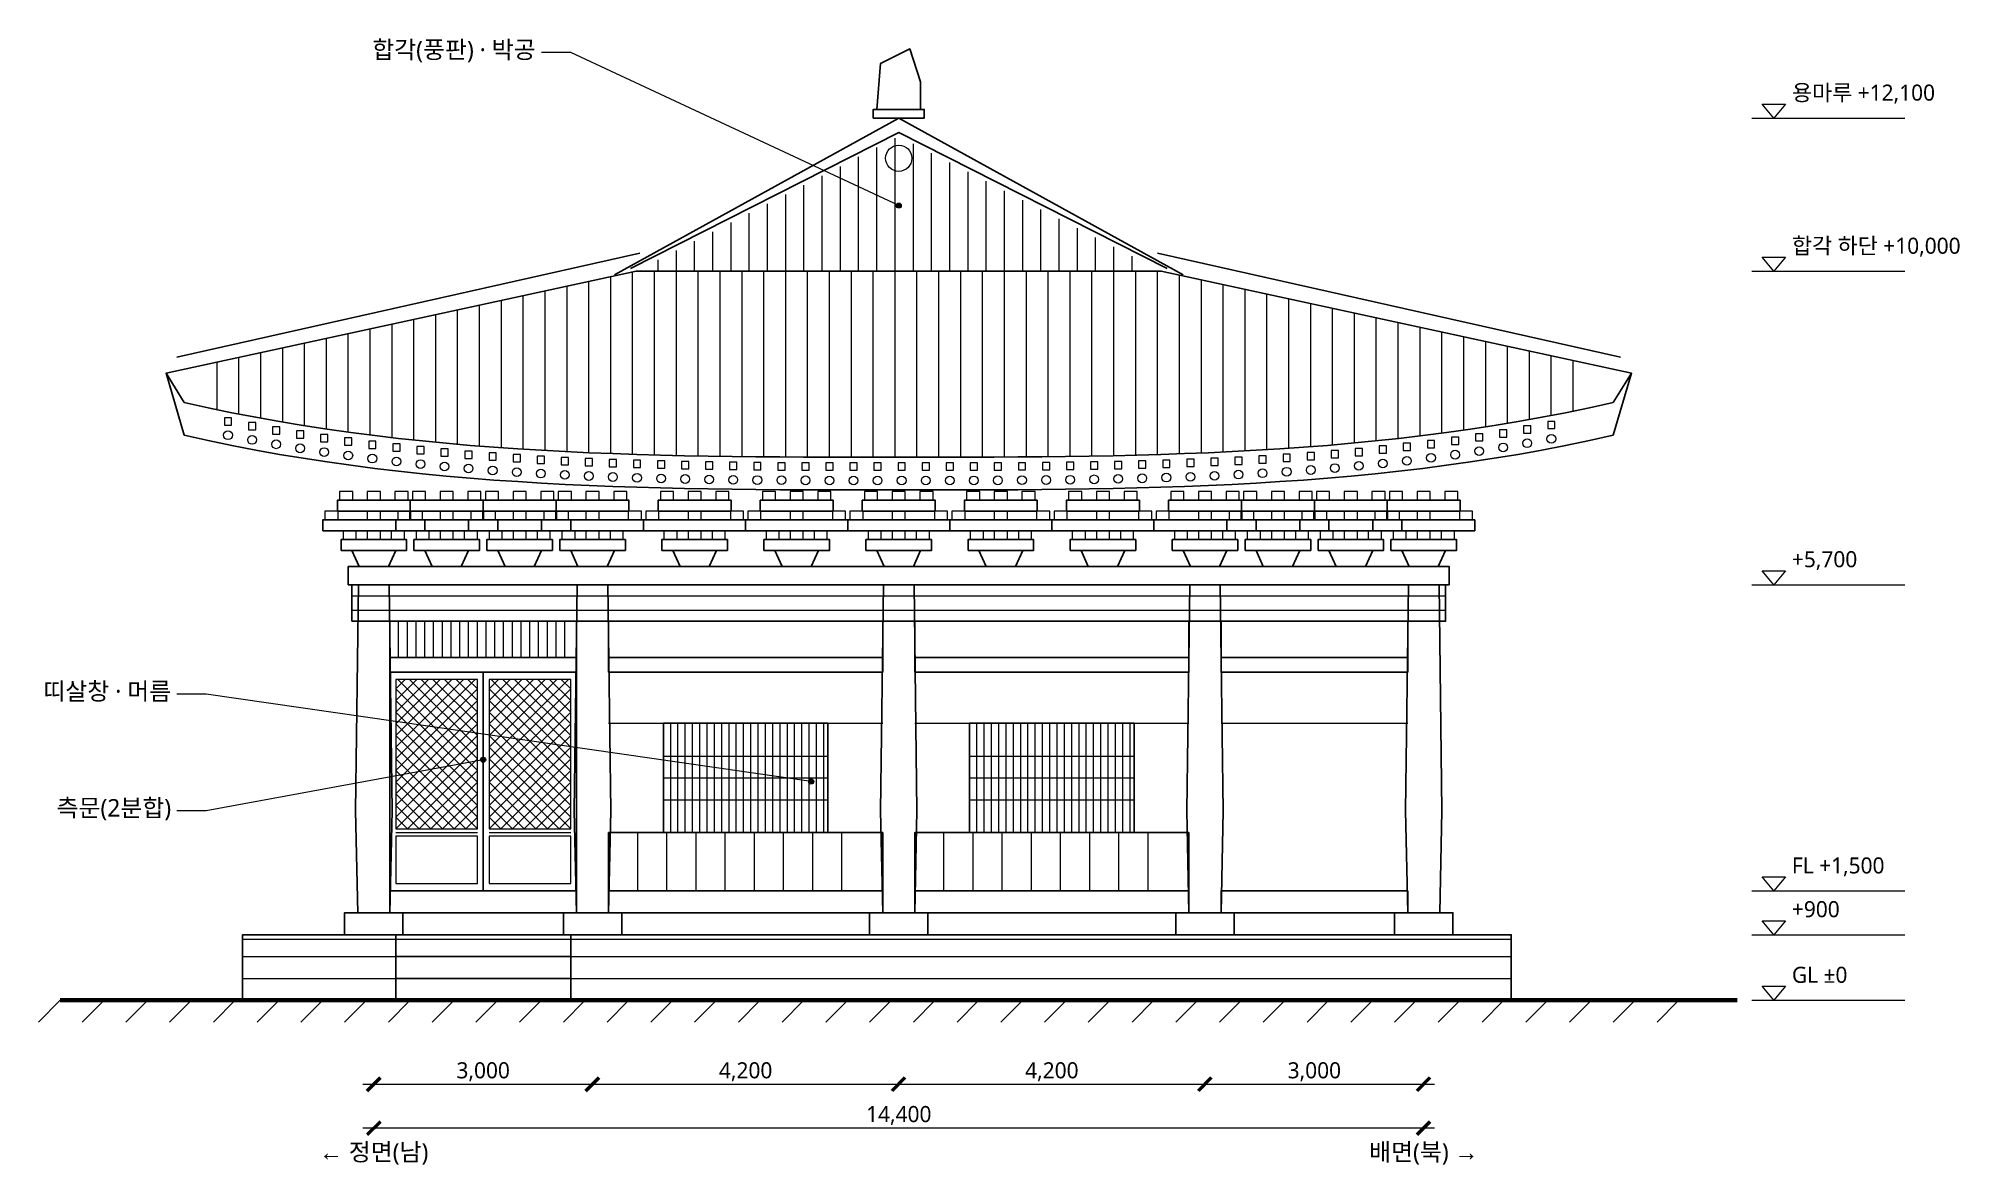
# Model space of a CAD drawing. Header units: millimetres. Extents: x -11800 to 14550, y -2253 to 13193.
import ezdxf
from ezdxf.enums import TextEntityAlignment as Align

# ---------------------------------------------------------------- set-up
doc = ezdxf.new("R2010")
doc.units = ezdxf.units.MM
for name, color, linetype, lineweight in [('A-CUT', 7, 'CONTINUOUS', 50), ('A-DIM', 3, 'CONTINUOUS', 13), ('A-GRND', 7, 'CONTINUOUS', 70), ('A-OBJ', 7, 'CONTINUOUS', 25), ('A-TEXT', 7, 'CONTINUOUS', 13), ('A-THIN', 9, 'CONTINUOUS', 13)]:
    doc.layers.add(name, color=color, linetype=linetype, lineweight=lineweight)
doc.styles.add('KR', font='malgun.ttf')

msp = doc.modelspace()

# ---------------------------------------------------------------- hatches: boundary and pattern name
at = {"layer": 'A-DIM'}
for points in [[(35, 10900), (33.81, 10909.06), (30.31, 10917.5), (24.75, 10924.75), (17.5, 10930.31), (9.06, 10933.81), (0, 10935), (-9.06, 10933.81), (-17.5, 10930.31), (-24.75, 10924.75), (-30.31, 10917.5), (-33.81, 10909.06), (-35, 10900), (-33.81, 10890.94), (-30.31, 10882.5), (-24.75, 10875.25), (-17.5, 10869.69), (-9.06, 10866.19), (0, 10865), (9.06, 10866.19), (17.5, 10869.69), (24.75, 10875.25), (30.31, 10882.5), (33.81, 10890.94)], [(-5665, 3300), (-5666.19, 3309.06), (-5669.69, 3317.5), (-5675.25, 3324.75), (-5682.5, 3330.31), (-5690.94, 3333.81), (-5700, 3335), (-5709.06, 3333.81), (-5717.5, 3330.31), (-5724.75, 3324.75), (-5730.31, 3317.5), (-5733.81, 3309.06), (-5735, 3300), (-5733.81, 3290.94), (-5730.31, 3282.5), (-5724.75, 3275.25), (-5717.5, 3269.69), (-5709.06, 3266.19), (-5700, 3265), (-5690.94, 3266.19), (-5682.5, 3269.69), (-5675.25, 3275.25), (-5669.69, 3282.5), (-5666.19, 3290.94)], [(-1165, 3000), (-1166.19, 3009.06), (-1169.69, 3017.5), (-1175.25, 3024.75), (-1182.5, 3030.31), (-1190.94, 3033.81), (-1200, 3035), (-1209.06, 3033.81), (-1217.5, 3030.31), (-1224.75, 3024.75), (-1230.31, 3017.5), (-1233.81, 3009.06), (-1235, 3000), (-1233.81, 2990.94), (-1230.31, 2982.5), (-1224.75, 2975.25), (-1217.5, 2969.69), (-1209.06, 2966.19), (-1200, 2965), (-1190.94, 2966.19), (-1182.5, 2969.69), (-1175.25, 2975.25), (-1169.69, 2982.5), (-1166.19, 2990.94)]]:
    msp.add_hatch(color=7, dxfattribs=at).paths.add_polyline_path(points)

# ---------------------------------------------------------------- linework, layer by layer
at = {"layer": 'A-CUT'}
for p, q in [((-7290, -1240), (-7110, -1060)), ((-4290, -1240), (-4110, -1060)), ((-4290, -1240), (-4110, -1060)), ((-90, -1240), (90, -1060)), ((-90, -1240), (90, -1060)), ((4110, -1240), (4290, -1060)), ((4110, -1240), (4290, -1060)), ((7110, -1240), (7290, -1060)), ((-7290, -1840), (-7110, -1660)), ((7110, -1840), (7290, -1660))]:
    msp.add_line(p, q, dxfattribs=at)
at = {"layer": 'A-DIM'}
for p, q in [((-4500, 13000), (-4900, 13000)), ((0, 10900), (-4500, 13000)), ((11700, 12100), (13800, 12100)), ((11700, 10000), (13800, 10000)), ((11700, 5700), (13800, 5700)), ((-9500, 4200), (-9900, 4200)), ((-1200, 3000), (-9500, 4200)), ((-5700, 3300), (-9500, 2600)), ((-9500, 2600), (-9900, 2600)), ((11700, 1500), (13800, 1500)), ((11700, 900), (13800, 900)), ((11700, 0), (13800, 0)), ((-7350, -1150), (-4050, -1150)), ((-4350, -1150), (150, -1150)), ((-150, -1150), (4350, -1150)), ((4050, -1150), (7350, -1150)), ((-7350, -1750), (7350, -1750))]:
    msp.add_line(p, q, dxfattribs=at)
for points in [[(12000, 12100), (11840, 12292), (12160, 12292)], [(12000, 10000), (11840, 10192), (12160, 10192)], [(12000, 5700), (11840, 5892), (12160, 5892)], [(12000, 1500), (11840, 1692), (12160, 1692)], [(12000, 900), (11840, 1092), (12160, 1092)], [(12000, 0), (11840, 192), (12160, 192)]]:
    msp.add_lwpolyline(points, close=True, dxfattribs=at)
for centre in [(0, 10900), (-5700, 3300), (-1200, 3000)]:
    msp.add_circle(centre, 35, dxfattribs=at)
at = {"layer": 'A-GRND'}
msp.add_line((-11500, 0), (11500, 0), dxfattribs=at)
at = {"layer": 'A-OBJ'}
for p, q in [((-3600, 10000), (3600, 10000)), ((-3980, 4700), (-220, 4700)), ((220, 4700), (3980, 4700)), ((4420, 4700), (6980, 4700)), ((-6900, 600), (-4500, 600)), ((-6900, 300), (-4500, 300))]:
    msp.add_line(p, q, dxfattribs=at)
for points in [[(-300, 12220), (-250, 12850), (150, 13050), (300, 12600), (300, 12220)], [(-3900, 9950), (0, 12100), (3900, 9950)], [(-3680, 10038), (0, 11902), (3680, 10038)], [(-9900, 8820), (-3550, 10250)], [(9900, 8820), (3550, 10250)], [(-10050, 8600), (-3600, 10000)], [(10050, 8600), (3600, 10000)], [(-9800, 7750), (-10050, 8600), (-9800, 8200)], [(9800, 7750), (10050, 8600), (9800, 8200)], [(-9800, 8200), (-9473.33, 8127.47), (-9146.67, 8059.78), (-8820, 7996.75), (-8493.33, 7938.22), (-8166.67, 7884.03), (-7840, 7834), (-7513.33, 7787.97), (-7186.67, 7745.78), (-6860, 7707.25), (-6533.33, 7672.22), (-6206.67, 7640.53), (-5880, 7612), (-5553.33, 7586.47), (-5226.67, 7563.78), (-4900, 7543.75), (-4573.33, 7526.22), (-4246.67, 7511.03), (-3920, 7498), (-3593.33, 7486.97), (-3266.67, 7477.78), (-2940, 7470.25), (-2613.33, 7464.22), (-2286.67, 7459.53), (-1960, 7456), (-1633.33, 7453.47), (-1306.67, 7451.78), (-980, 7450.75), (-653.33, 7450.22), (-326.67, 7450.03), (0, 7450), (326.67, 7450.03), (653.33, 7450.22), (980, 7450.75), (1306.67, 7451.78), (1633.33, 7453.47), (1960, 7456), (2286.67, 7459.53), (2613.33, 7464.22), (2940, 7470.25), (3266.67, 7477.78), (3593.33, 7486.97), (3920, 7498), (4246.67, 7511.03), (4573.33, 7526.22), (4900, 7543.75), (5226.67, 7563.78), (5553.33, 7586.47), (5880, 7612), (6206.67, 7640.53), (6533.33, 7672.22), (6860, 7707.25), (7186.67, 7745.78), (7513.33, 7787.97), (7840, 7834), (8166.67, 7884.03), (8493.33, 7938.22), (8820, 7996.75), (9146.67, 8059.78), (9473.33, 8127.47), (9800, 8200)], [(-9800, 7750), (-9473.33, 7677.47), (-9146.67, 7609.78), (-8820, 7546.75), (-8493.33, 7488.22), (-8166.67, 7434.03), (-7840, 7384), (-7513.33, 7337.97), (-7186.67, 7295.78), (-6860, 7257.25), (-6533.33, 7222.22), (-6206.67, 7190.53), (-5880, 7162), (-5553.33, 7136.47), (-5226.67, 7113.78), (-4900, 7093.75), (-4573.33, 7076.22), (-4246.67, 7061.03), (-3920, 7048), (-3593.33, 7036.97), (-3266.67, 7027.78), (-2940, 7020.25), (-2613.33, 7014.22), (-2286.67, 7009.53), (-1960, 7006), (-1633.33, 7003.47), (-1306.67, 7001.78), (-980, 7000.75), (-653.33, 7000.22), (-326.67, 7000.03), (0, 7000), (326.67, 7000.03), (653.33, 7000.22), (980, 7000.75), (1306.67, 7001.78), (1633.33, 7003.47), (1960, 7006), (2286.67, 7009.53), (2613.33, 7014.22), (2940, 7020.25), (3266.67, 7027.78), (3593.33, 7036.97), (3920, 7048), (4246.67, 7061.03), (4573.33, 7076.22), (4900, 7093.75), (5226.67, 7113.78), (5553.33, 7136.47), (5880, 7162), (6206.67, 7190.53), (6533.33, 7222.22), (6860, 7257.25), (7186.67, 7295.78), (7513.33, 7337.97), (7840, 7384), (8166.67, 7434.03), (8493.33, 7488.22), (8820, 7546.75), (9146.67, 7609.78), (9473.33, 7677.47), (9800, 7750)]]:
    msp.add_lwpolyline(points, dxfattribs=at)
for points in [[(-350, 12100), (350, 12100), (350, 12220), (-350, 12220)], [(-7700, 6710), (-6700, 6710), (-6700, 6860), (-7700, 6860)], [(-6700, 6710), (-5700, 6710), (-5700, 6860), (-6700, 6860)], [(-5700, 6710), (-4700, 6710), (-4700, 6860), (-5700, 6860)], [(-4700, 6710), (-3700, 6710), (-3700, 6860), (-4700, 6860)], [(-3300, 6710), (-2300, 6710), (-2300, 6860), (-3300, 6860)], [(-1900, 6710), (-900, 6710), (-900, 6860), (-1900, 6860)], [(-500, 6710), (500, 6710), (500, 6860), (-500, 6860)], [(900, 6710), (1900, 6710), (1900, 6860), (900, 6860)], [(2300, 6710), (3300, 6710), (3300, 6860), (2300, 6860)], [(3700, 6710), (4700, 6710), (4700, 6860), (3700, 6860)], [(4700, 6710), (5700, 6710), (5700, 6860), (4700, 6860)], [(5700, 6710), (6700, 6710), (6700, 6860), (5700, 6860)], [(6700, 6710), (7700, 6710), (7700, 6860), (6700, 6860)], [(-7900, 6440), (-6500, 6440), (-6500, 6590), (-7900, 6590)], [(-6900, 6440), (-5500, 6440), (-5500, 6590), (-6900, 6590)], [(-5900, 6440), (-4500, 6440), (-4500, 6590), (-5900, 6590)], [(-4900, 6440), (-3500, 6440), (-3500, 6590), (-4900, 6590)], [(-3500, 6440), (-2100, 6440), (-2100, 6590), (-3500, 6590)], [(-2100, 6440), (-700, 6440), (-700, 6590), (-2100, 6590)], [(-700, 6440), (700, 6440), (700, 6590), (-700, 6590)], [(700, 6440), (2100, 6440), (2100, 6590), (700, 6590)], [(2100, 6440), (3500, 6440), (3500, 6590), (2100, 6590)], [(3500, 6440), (4900, 6440), (4900, 6590), (3500, 6590)], [(4500, 6440), (5900, 6440), (5900, 6590), (4500, 6590)], [(5500, 6440), (6900, 6440), (6900, 6590), (5500, 6590)], [(6500, 6440), (7900, 6440), (7900, 6590), (6500, 6590)], [(-7650, 6170), (-6750, 6170), (-6750, 6320), (-7650, 6320)], [(-7400, 5950), (-7000, 5950), (-6900, 6170), (-7500, 6170)], [(-6650, 6170), (-5750, 6170), (-5750, 6320), (-6650, 6320)], [(-6400, 5950), (-6000, 5950), (-5900, 6170), (-6500, 6170)], [(-5650, 6170), (-4750, 6170), (-4750, 6320), (-5650, 6320)], [(-5400, 5950), (-5000, 5950), (-4900, 6170), (-5500, 6170)], [(-4650, 6170), (-3750, 6170), (-3750, 6320), (-4650, 6320)], [(-4400, 5950), (-4000, 5950), (-3900, 6170), (-4500, 6170)], [(-3250, 6170), (-2350, 6170), (-2350, 6320), (-3250, 6320)], [(-3000, 5950), (-2600, 5950), (-2500, 6170), (-3100, 6170)], [(-1850, 6170), (-950, 6170), (-950, 6320), (-1850, 6320)], [(-1600, 5950), (-1200, 5950), (-1100, 6170), (-1700, 6170)], [(-450, 6170), (450, 6170), (450, 6320), (-450, 6320)], [(-200, 5950), (200, 5950), (300, 6170), (-300, 6170)], [(950, 6170), (1850, 6170), (1850, 6320), (950, 6320)], [(1200, 5950), (1600, 5950), (1700, 6170), (1100, 6170)], [(2350, 6170), (3250, 6170), (3250, 6320), (2350, 6320)], [(2600, 5950), (3000, 5950), (3100, 6170), (2500, 6170)], [(3750, 6170), (4650, 6170), (4650, 6320), (3750, 6320)], [(4000, 5950), (4400, 5950), (4500, 6170), (3900, 6170)], [(4750, 6170), (5650, 6170), (5650, 6320), (4750, 6320)], [(5000, 5950), (5400, 5950), (5500, 6170), (4900, 6170)], [(5750, 6170), (6650, 6170), (6650, 6320), (5750, 6320)], [(6000, 5950), (6400, 5950), (6500, 6170), (5900, 6170)], [(6750, 6170), (7650, 6170), (7650, 6320), (6750, 6320)], [(7000, 5950), (7400, 5950), (7500, 6170), (6900, 6170)], [(-7550, 5700), (7550, 5700), (7550, 5950), (-7550, 5950)], [(-7500, 5200), (7500, 5200), (7500, 5700), (-7500, 5700)], [(-7420, 1200), (-7450, 2600), (-7410, 5700), (-6990, 5700), (-6950, 2600), (-6980, 1200)], [(-4420, 1200), (-4450, 2600), (-4410, 5700), (-3990, 5700), (-3950, 2600), (-3980, 1200)], [(-220, 1200), (-250, 2600), (-210, 5700), (210, 5700), (250, 2600), (220, 1200)], [(3980, 1200), (3950, 2600), (3990, 5700), (4410, 5700), (4450, 2600), (4420, 1200)], [(6980, 1200), (6950, 2600), (6990, 5700), (7410, 5700), (7450, 2600), (7420, 1200)], [(-6980, 4700), (-4420, 4700), (-4420, 5200), (-6980, 5200)], [(-3980, 4700), (-220, 4700), (-220, 5200), (-3980, 5200)], [(220, 4700), (3980, 4700), (3980, 5200), (220, 5200)], [(4420, 4700), (6980, 4700), (6980, 5200), (4420, 5200)], [(-6980, 4500), (-4420, 4500), (-4420, 4700), (-6980, 4700)], [(-6980, 1500), (-5700, 1500), (-5700, 4500), (-6980, 4500)], [(-5700, 1500), (-4420, 1500), (-4420, 4500), (-5700, 4500)], [(-3980, 4500), (-220, 4500), (-220, 4700), (-3980, 4700)], [(220, 4500), (3980, 4500), (3980, 4700), (220, 4700)], [(4420, 4500), (6980, 4500), (6980, 4700), (4420, 4700)], [(-3228, 2300), (-972, 2300), (-972, 3800), (-3228, 3800)], [(972, 2300), (3228, 2300), (3228, 3800), (972, 3800)], [(-3980, 1500), (-220, 1500), (-220, 2300), (-3980, 2300)], [(220, 1500), (3980, 1500), (3980, 2300), (220, 2300)], [(-6980, 1200), (-4420, 1200), (-4420, 1500), (-6980, 1500)], [(-3980, 1200), (-220, 1200), (-220, 1500), (-3980, 1500)], [(220, 1200), (3980, 1200), (3980, 1500), (220, 1500)], [(4420, 1200), (6980, 1200), (6980, 1500), (4420, 1500)], [(-7600, 900), (-6800, 900), (-6800, 1200), (-7600, 1200)], [(-4600, 900), (-3800, 900), (-3800, 1200), (-4600, 1200)], [(-400, 900), (400, 900), (400, 1200), (-400, 1200)], [(3800, 900), (4600, 900), (4600, 1200), (3800, 1200)], [(6800, 900), (7600, 900), (7600, 1200), (6800, 1200)], [(-9000, 0), (8400, 0), (8400, 900), (-9000, 900)], [(-6900, 0), (-4500, 0), (-4500, 900), (-6900, 900)]]:
    msp.add_lwpolyline(points, close=True, dxfattribs=at)
at = {"layer": 'A-THIN'}
for p, q in [((-300, 10000), (-300, 11695.83)), ((-50, 10000), (-50, 11824.31)), ((200, 10000), (200, 11747.22)), ((450, 10000), (450, 11618.75)), ((-800, 10000), (-800, 11438.89)), ((-550, 10000), (-550, 11567.36)), ((700, 10000), (700, 11490.28)), ((950, 10000), (950, 11361.81)), ((-1300, 10000), (-1300, 11181.94)), ((-1050, 10000), (-1050, 11310.42)), ((1200, 10000), (1200, 11233.33)), ((1450, 10000), (1450, 11104.86)), ((-1800, 10000), (-1800, 10925)), ((-1550, 10000), (-1550, 11053.47)), ((1700, 10000), (1700, 10976.39)), ((1950, 10000), (1950, 10847.92)), ((-2300, 10000), (-2300, 10668.06)), ((-2050, 10000), (-2050, 10796.53)), ((2200, 10000), (2200, 10719.44)), ((2450, 10000), (2450, 10590.97)), ((-3050, 10000), (-3050, 10282.64)), ((-2800, 10000), (-2800, 10411.11)), ((-2550, 10000), (-2550, 10539.58)), ((2700, 10000), (2700, 10462.5)), ((2950, 10000), (2950, 10334.03)), ((-3300, 10000), (-3300, 10154.17)), ((3200, 10000), (3200, 10205.56)), ((-4550, 7525.06), (-4550, 9793.8)), ((-4250, 7511.17), (-4250, 9858.91)), ((-3950, 7499.11), (-3950, 9924.03)), ((-3650, 7488.75), (-3650, 9989.15)), ((-3350, 7479.96), (-3350, 10000)), ((-3050, 7472.61), (-3050, 10000)), ((-2750, 7466.57), (-2750, 10000)), ((-2450, 7461.72), (-2450, 10000)), ((-2150, 7457.92), (-2150, 10000)), ((-1850, 7455.05), (-1850, 10000)), ((-1550, 7452.97), (-1550, 10000)), ((-1250, 7451.56), (-1250, 10000)), ((-950, 7450.68), (-950, 10000)), ((-650, 7450.22), (-650, 10000)), ((-350, 7450.03), (-350, 10000)), ((-50, 7450), (-50, 10000)), ((250, 7450.01), (250, 10000)), ((550, 7450.13), (550, 10000)), ((850, 7450.49), (850, 10000)), ((1150, 7451.21), (1150, 10000)), ((1450, 7452.43), (1450, 10000)), ((1750, 7454.27), (1750, 10000)), ((2050, 7456.87), (2050, 10000)), ((2350, 7460.34), (2350, 10000)), ((2650, 7464.83), (2650, 10000)), ((2950, 7470.46), (2950, 10000)), ((3250, 7477.35), (3250, 10000)), ((3550, 7485.65), (3550, 10000)), ((3850, 7495.47), (3850, 9945.74)), ((4150, 7506.95), (4150, 9880.62)), ((4450, 7520.22), (4450, 9815.5)), ((4750, 7535.4), (4750, 9750.39)), ((-5750, 7601.49), (-5750, 9533.33)), ((-5450, 7578.99), (-5450, 9598.45)), ((-5150, 7558.84), (-5150, 9663.57)), ((-4850, 7540.91), (-4850, 9728.68)), ((5050, 7552.63), (5050, 9685.27)), ((5350, 7572.02), (5350, 9620.16)), ((5650, 7593.72), (5650, 9555.04)), ((5950, 7617.85), (5950, 9489.92)), ((-6950, 7717.51), (-6950, 9272.87)), ((-6650, 7684.34), (-6650, 9337.98)), ((-6350, 7654.03), (-6350, 9403.1)), ((-6050, 7626.46), (-6050, 9468.22)), ((6250, 7644.55), (6250, 9424.81)), ((6550, 7673.93), (6550, 9359.69)), ((6850, 7706.13), (6850, 9294.57)), ((7150, 7741.27), (7150, 9229.46)), ((-8150, 7881.38), (-8150, 9012.4)), ((-7850, 7835.47), (-7850, 9077.52)), ((-7550, 7792.94), (-7550, 9142.64)), ((-7250, 7753.67), (-7250, 9207.75)), ((7450, 7779.5), (7450, 9164.34)), ((7750, 7820.93), (7750, 9099.22)), ((8050, 7865.69), (8050, 9034.11)), ((8350, 7913.92), (8350, 8968.99)), ((-9350, 8101.36), (-9350, 8751.94)), ((-9050, 8040.65), (-9050, 8817.05)), ((-8750, 7983.84), (-8750, 8882.17)), ((-8450, 7930.79), (-8450, 8947.29)), ((8650, 7965.74), (8650, 8903.88)), ((8950, 8021.28), (8950, 8838.76)), ((9250, 8080.68), (9250, 8773.64)), ((-7500, 5550), (7500, 5550)), ((-7500, 5350), (7500, 5350)), ((-6860, 4700), (-6860, 5200)), ((-6740, 4700), (-6740, 5200)), ((-6620, 4700), (-6620, 5200)), ((-6500, 4700), (-6500, 5200)), ((-6380, 4700), (-6380, 5200)), ((-6260, 4700), (-6260, 5200)), ((-6140, 4700), (-6140, 5200)), ((-6020, 4700), (-6020, 5200)), ((-5900, 4700), (-5900, 5200)), ((-5780, 4700), (-5780, 5200)), ((-5660, 4700), (-5660, 5200)), ((-5540, 4700), (-5540, 5200)), ((-5420, 4700), (-5420, 5200)), ((-5300, 4700), (-5300, 5200)), ((-5180, 4700), (-5180, 5200)), ((-5060, 4700), (-5060, 5200)), ((-4940, 4700), (-4940, 5200)), ((-4820, 4700), (-4820, 5200)), ((-4700, 4700), (-4700, 5200)), ((-4580, 4700), (-4580, 5200)), ((-6900, 3310), (-5810, 4400)), ((-6900, 3470), (-5970, 4400)), ((-6900, 3630), (-6130, 4400)), ((-6900, 3790), (-6290, 4400)), ((-6900, 3950), (-6450, 4400)), ((-6900, 4110), (-6610, 4400)), ((-6900, 4270), (-6770, 4400)), ((-6900, 3150), (-5780, 4270)), ((-6900, 4270), (-5780, 3150)), ((-6870, 4400), (-5780, 3310)), ((-6710, 4400), (-5780, 3470)), ((-6550, 4400), (-5780, 3630)), ((-6390, 4400), (-5780, 3790)), ((-6230, 4400), (-5780, 3950)), ((-6070, 4400), (-5780, 4110)), ((-5910, 4400), (-5780, 4270)), ((-5620, 3310), (-4530, 4400)), ((-5620, 3470), (-4690, 4400)), ((-5620, 3630), (-4850, 4400)), ((-5620, 3790), (-5010, 4400)), ((-5620, 3950), (-5170, 4400)), ((-5620, 4110), (-5330, 4400)), ((-5620, 4270), (-5490, 4400)), ((-5620, 3150), (-4500, 4270)), ((-5620, 4270), (-4500, 3150)), ((-5590, 4400), (-4500, 3310)), ((-5430, 4400), (-4500, 3470)), ((-5270, 4400), (-4500, 3630)), ((-5110, 4400), (-4500, 3790)), ((-4950, 4400), (-4500, 3950)), ((-4790, 4400), (-4500, 4110)), ((-4630, 4400), (-4500, 4270)), ((-6900, 2990), (-5780, 4110)), ((-6900, 4110), (-5780, 2990)), ((-5620, 2990), (-4500, 4110)), ((-5620, 4110), (-4500, 2990)), ((-6900, 2830), (-5780, 3950)), ((-6900, 3950), (-5780, 2830)), ((-6900, 2670), (-5780, 3790)), ((-6900, 3790), (-5780, 2670)), ((-5620, 2830), (-4500, 3950)), ((-5620, 3950), (-4500, 2830)), ((-5620, 2670), (-4500, 3790)), ((-5620, 3790), (-4500, 2670)), ((-3980, 3800), (-220, 3800)), ((-3128, 2300), (-3128, 3800)), ((-3028, 2300), (-3028, 3800)), ((-2928, 2300), (-2928, 3800)), ((-2828, 2300), (-2828, 3800)), ((-2728, 2300), (-2728, 3800)), ((-2628, 2300), (-2628, 3800)), ((-2528, 2300), (-2528, 3800)), ((-2428, 2300), (-2428, 3800)), ((-2328, 2300), (-2328, 3800)), ((-2228, 2300), (-2228, 3800)), ((-2128, 2300), (-2128, 3800)), ((-2028, 2300), (-2028, 3800)), ((-1928, 2300), (-1928, 3800)), ((-1828, 2300), (-1828, 3800)), ((-1728, 2300), (-1728, 3800)), ((-1628, 2300), (-1628, 3800)), ((-1528, 2300), (-1528, 3800)), ((-1428, 2300), (-1428, 3800)), ((-1328, 2300), (-1328, 3800)), ((-1228, 2300), (-1228, 3800)), ((-1128, 2300), (-1128, 3800)), ((-1028, 2300), (-1028, 3800)), ((220, 3800), (3980, 3800)), ((1072, 2300), (1072, 3800)), ((1172, 2300), (1172, 3800)), ((1272, 2300), (1272, 3800)), ((1372, 2300), (1372, 3800)), ((1472, 2300), (1472, 3800)), ((1572, 2300), (1572, 3800)), ((1672, 2300), (1672, 3800)), ((1772, 2300), (1772, 3800)), ((1872, 2300), (1872, 3800)), ((1972, 2300), (1972, 3800)), ((2072, 2300), (2072, 3800)), ((2172, 2300), (2172, 3800)), ((2272, 2300), (2272, 3800)), ((2372, 2300), (2372, 3800)), ((2472, 2300), (2472, 3800)), ((2572, 2300), (2572, 3800)), ((2672, 2300), (2672, 3800)), ((2772, 2300), (2772, 3800)), ((2872, 2300), (2872, 3800)), ((2972, 2300), (2972, 3800)), ((3072, 2300), (3072, 3800)), ((3172, 2300), (3172, 3800)), ((4420, 3800), (6980, 3800)), ((-6900, 2510), (-5780, 3630)), ((-6900, 3630), (-5780, 2510)), ((-6900, 2350), (-5780, 3470)), ((-6900, 3470), (-5780, 2350)), ((-5620, 2510), (-4500, 3630)), ((-5620, 3630), (-4500, 2510)), ((-5620, 2350), (-4500, 3470)), ((-5620, 3470), (-4500, 2350)), ((-6900, 3310), (-5940, 2350)), ((-6740, 2350), (-5780, 3310)), ((-5620, 3310), (-4660, 2350)), ((-5460, 2350), (-4500, 3310)), ((-3228, 3350), (-972, 3350)), ((972, 3350), (3228, 3350)), ((-6900, 3150), (-6100, 2350)), ((-6900, 2990), (-6260, 2350)), ((-6580, 2350), (-5780, 3150)), ((-6420, 2350), (-5780, 2990)), ((-5620, 3150), (-4820, 2350)), ((-5620, 2990), (-4980, 2350)), ((-5300, 2350), (-4500, 3150)), ((-5140, 2350), (-4500, 2990)), ((-3228, 3050), (-972, 3050)), ((972, 3050), (3228, 3050)), ((-6900, 2830), (-6420, 2350)), ((-6900, 2670), (-6580, 2350)), ((-6260, 2350), (-5780, 2830)), ((-6100, 2350), (-5780, 2670)), ((-5620, 2830), (-5140, 2350)), ((-5620, 2670), (-5300, 2350)), ((-4980, 2350), (-4500, 2830)), ((-4820, 2350), (-4500, 2670)), ((-3228, 2750), (-972, 2750)), ((972, 2750), (3228, 2750)), ((-6900, 2510), (-6740, 2350)), ((-5940, 2350), (-5780, 2510)), ((-5620, 2510), (-5460, 2350)), ((-4660, 2350), (-4500, 2510)), ((-6900, 2300), (-5780, 2300)), ((-5620, 2300), (-4500, 2300)), ((-3580, 1500), (-3580, 2300)), ((-3180, 1500), (-3180, 2300)), ((-2780, 1500), (-2780, 2300)), ((-2380, 1500), (-2380, 2300)), ((-1980, 1500), (-1980, 2300)), ((-1580, 1500), (-1580, 2300)), ((-1180, 1500), (-1180, 2300)), ((-780, 1500), (-780, 2300)), ((620, 1500), (620, 2300)), ((1020, 1500), (1020, 2300)), ((1420, 1500), (1420, 2300)), ((1820, 1500), (1820, 2300)), ((2220, 1500), (2220, 2300)), ((2620, 1500), (2620, 2300)), ((3020, 1500), (3020, 2300)), ((3420, 1500), (3420, 2300)), ((-9000, 840), (8400, 840)), ((-9000, 600), (8400, 600)), ((-9000, 300), (8400, 300)), ((-11500, 0), (-11800, -300)), ((-10900, 0), (-11200, -300)), ((-10300, 0), (-10600, -300)), ((-9700, 0), (-10000, -300)), ((-9100, 0), (-9400, -300)), ((-8500, 0), (-8800, -300)), ((-7900, 0), (-8200, -300)), ((-7300, 0), (-7600, -300)), ((-6700, 0), (-7000, -300)), ((-6100, 0), (-6400, -300)), ((-5500, 0), (-5800, -300)), ((-4900, 0), (-5200, -300)), ((-4300, 0), (-4600, -300)), ((-3700, 0), (-4000, -300)), ((-3100, 0), (-3400, -300)), ((-2500, 0), (-2800, -300)), ((-1900, 0), (-2200, -300)), ((-1300, 0), (-1600, -300)), ((-700, 0), (-1000, -300)), ((-100, 0), (-400, -300)), ((500, 0), (200, -300)), ((1100, 0), (800, -300)), ((1700, 0), (1400, -300)), ((2300, 0), (2000, -300)), ((2900, 0), (2600, -300)), ((3500, 0), (3200, -300)), ((4100, 0), (3800, -300)), ((4700, 0), (4400, -300)), ((5300, 0), (5000, -300)), ((5900, 0), (5600, -300)), ((6500, 0), (6200, -300)), ((7100, 0), (6800, -300)), ((7700, 0), (7400, -300)), ((8300, 0), (8000, -300)), ((8900, 0), (8600, -300)), ((9500, 0), (9200, -300)), ((10100, 0), (9800, -300)), ((10700, 0), (10400, -300))]:
    msp.add_line(p, q, dxfattribs=at)
for points in [[(-9250, 7890.51), (-9150, 7890.51), (-9150, 7990.51), (-9250, 7990.51)], [(-8920, 7826.1), (-8820, 7826.1), (-8820, 7926.1), (-8920, 7926.1)], [(8900, 7841.28), (9000, 7841.28), (9000, 7941.28), (8900, 7941.28)], [(-8590, 7766.31), (-8490, 7766.31), (-8490, 7866.31), (-8590, 7866.31)], [(-8260, 7710.97), (-8160, 7710.97), (-8160, 7810.97), (-8260, 7810.97)], [(-7930, 7659.91), (-7830, 7659.91), (-7830, 7759.91), (-7930, 7759.91)], [(-7600, 7612.94), (-7500, 7612.94), (-7500, 7712.94), (-7600, 7712.94)], [(-7270, 7569.91), (-7170, 7569.91), (-7170, 7669.91), (-7270, 7669.91)], [(7250, 7579.99), (7350, 7579.99), (7350, 7679.99), (7250, 7679.99)], [(7580, 7623.96), (7680, 7623.96), (7680, 7723.96), (7580, 7723.96)], [(7910, 7671.9), (8010, 7671.9), (8010, 7771.9), (7910, 7771.9)], [(8240, 7723.99), (8340, 7723.99), (8340, 7823.99), (8240, 7823.99)], [(8570, 7780.39), (8670, 7780.39), (8670, 7880.39), (8570, 7880.39)], [(-6940, 7530.64), (-6840, 7530.64), (-6840, 7630.64), (-6940, 7630.64)], [(-6610, 7494.95), (-6510, 7494.95), (-6510, 7594.95), (-6610, 7594.95)], [(-6280, 7462.68), (-6180, 7462.68), (-6180, 7562.68), (-6280, 7562.68)], [(-5950, 7433.66), (-5850, 7433.66), (-5850, 7533.66), (-5950, 7533.66)], [(-5620, 7407.7), (-5520, 7407.7), (-5520, 7507.7), (-5620, 7507.7)], [(-5290, 7384.65), (-5190, 7384.65), (-5190, 7484.65), (-5290, 7484.65)], [(-4960, 7364.33), (-4860, 7364.33), (-4860, 7464.33), (-4960, 7464.33)], [(-4630, 7346.56), (-4530, 7346.56), (-4530, 7446.56), (-4630, 7446.56)], [(-4300, 7331.17), (-4200, 7331.17), (-4200, 7431.17), (-4300, 7431.17)], [(-3970, 7318), (-3870, 7318), (-3870, 7418), (-3970, 7418)], [(-3640, 7306.87), (-3540, 7306.87), (-3540, 7406.87), (-3640, 7406.87)], [(-3310, 7297.61), (-3210, 7297.61), (-3210, 7397.61), (-3310, 7397.61)], [(-2980, 7290.04), (-2880, 7290.04), (-2880, 7390.04), (-2980, 7390.04)], [(-2650, 7284.01), (-2550, 7284.01), (-2550, 7384.01), (-2650, 7384.01)], [(-2320, 7279.32), (-2220, 7279.32), (-2220, 7379.32), (-2320, 7379.32)], [(2300, 7280.34), (2400, 7280.34), (2400, 7380.34), (2300, 7380.34)], [(2630, 7285.34), (2730, 7285.34), (2730, 7385.34), (2630, 7385.34)], [(2960, 7291.73), (3060, 7291.73), (3060, 7391.73), (2960, 7391.73)], [(3290, 7299.69), (3390, 7299.69), (3390, 7399.69), (3290, 7399.69)], [(3620, 7309.39), (3720, 7309.39), (3720, 7409.39), (3620, 7409.39)], [(3950, 7321), (4050, 7321), (4050, 7421), (3950, 7421)], [(4280, 7334.69), (4380, 7334.69), (4380, 7434.69), (4280, 7434.69)], [(4610, 7350.64), (4710, 7350.64), (4710, 7450.64), (4610, 7450.64)], [(4940, 7369.01), (5040, 7369.01), (5040, 7469.01), (4940, 7469.01)], [(5270, 7389.98), (5370, 7389.98), (5370, 7489.98), (5270, 7489.98)], [(5600, 7413.72), (5700, 7413.72), (5700, 7513.72), (5600, 7513.72)], [(5930, 7440.41), (6030, 7440.41), (6030, 7540.41), (5930, 7540.41)], [(6260, 7470.2), (6360, 7470.2), (6360, 7570.2), (6260, 7570.2)], [(6590, 7503.29), (6690, 7503.29), (6690, 7603.29), (6590, 7603.29)], [(6920, 7539.82), (7020, 7539.82), (7020, 7639.82), (6920, 7639.82)], [(-1990, 7275.82), (-1890, 7275.82), (-1890, 7375.82), (-1990, 7375.82)], [(-1660, 7273.33), (-1560, 7273.33), (-1560, 7373.33), (-1660, 7373.33)], [(-1330, 7271.67), (-1230, 7271.67), (-1230, 7371.67), (-1330, 7371.67)], [(-1000, 7270.68), (-900, 7270.68), (-900, 7370.68), (-1000, 7370.68)], [(-670, 7270.19), (-570, 7270.19), (-570, 7370.19), (-670, 7370.19)], [(-340, 7270.02), (-240, 7270.02), (-240, 7370.02), (-340, 7370.02)], [(-10, 7270), (90, 7270), (90, 7370), (-10, 7370)], [(320, 7270.04), (420, 7270.04), (420, 7370.04), (320, 7370.04)], [(650, 7270.27), (750, 7270.27), (750, 7370.27), (650, 7370.27)], [(980, 7270.87), (1080, 7270.87), (1080, 7370.87), (980, 7370.87)], [(1310, 7272), (1410, 7272), (1410, 7372), (1310, 7372)], [(1640, 7273.85), (1740, 7273.85), (1740, 7373.85), (1640, 7373.85)], [(1970, 7276.57), (2070, 7276.57), (2070, 7376.57), (1970, 7376.57)], [(-7670, 6860), (-7490, 6860), (-7490, 6980), (-7670, 6980)], [(-7290, 6860), (-7110, 6860), (-7110, 6980), (-7290, 6980)], [(-6910, 6860), (-6730, 6860), (-6730, 6980), (-6910, 6980)], [(-6670, 6860), (-6490, 6860), (-6490, 6980), (-6670, 6980)], [(-6290, 6860), (-6110, 6860), (-6110, 6980), (-6290, 6980)], [(-5910, 6860), (-5730, 6860), (-5730, 6980), (-5910, 6980)], [(-5670, 6860), (-5490, 6860), (-5490, 6980), (-5670, 6980)], [(-5290, 6860), (-5110, 6860), (-5110, 6980), (-5290, 6980)], [(-4910, 6860), (-4730, 6860), (-4730, 6980), (-4910, 6980)], [(-4670, 6860), (-4490, 6860), (-4490, 6980), (-4670, 6980)], [(-4290, 6860), (-4110, 6860), (-4110, 6980), (-4290, 6980)], [(-3910, 6860), (-3730, 6860), (-3730, 6980), (-3910, 6980)], [(-3270, 6860), (-3090, 6860), (-3090, 6980), (-3270, 6980)], [(-2890, 6860), (-2710, 6860), (-2710, 6980), (-2890, 6980)], [(-2510, 6860), (-2330, 6860), (-2330, 6980), (-2510, 6980)], [(-1870, 6860), (-1690, 6860), (-1690, 6980), (-1870, 6980)], [(-1490, 6860), (-1310, 6860), (-1310, 6980), (-1490, 6980)], [(-1110, 6860), (-930, 6860), (-930, 6980), (-1110, 6980)], [(-470, 6860), (-290, 6860), (-290, 6980), (-470, 6980)], [(-90, 6860), (90, 6860), (90, 6980), (-90, 6980)], [(290, 6860), (470, 6860), (470, 6980), (290, 6980)], [(930, 6860), (1110, 6860), (1110, 6980), (930, 6980)], [(1310, 6860), (1490, 6860), (1490, 6980), (1310, 6980)], [(1690, 6860), (1870, 6860), (1870, 6980), (1690, 6980)], [(2330, 6860), (2510, 6860), (2510, 6980), (2330, 6980)], [(2710, 6860), (2890, 6860), (2890, 6980), (2710, 6980)], [(3090, 6860), (3270, 6860), (3270, 6980), (3090, 6980)], [(3730, 6860), (3910, 6860), (3910, 6980), (3730, 6980)], [(4110, 6860), (4290, 6860), (4290, 6980), (4110, 6980)], [(4490, 6860), (4670, 6860), (4670, 6980), (4490, 6980)], [(4730, 6860), (4910, 6860), (4910, 6980), (4730, 6980)], [(5110, 6860), (5290, 6860), (5290, 6980), (5110, 6980)], [(5490, 6860), (5670, 6860), (5670, 6980), (5490, 6980)], [(5730, 6860), (5910, 6860), (5910, 6980), (5730, 6980)], [(6110, 6860), (6290, 6860), (6290, 6980), (6110, 6980)], [(6490, 6860), (6670, 6860), (6670, 6980), (6490, 6980)], [(6730, 6860), (6910, 6860), (6910, 6980), (6730, 6980)], [(7110, 6860), (7290, 6860), (7290, 6980), (7110, 6980)], [(7490, 6860), (7670, 6860), (7670, 6980), (7490, 6980)], [(-7870, 6590), (-7690, 6590), (-7690, 6710), (-7870, 6710)], [(-7290, 6590), (-7110, 6590), (-7110, 6710), (-7290, 6710)], [(-6870, 6590), (-6690, 6590), (-6690, 6710), (-6870, 6710)], [(-6710, 6590), (-6530, 6590), (-6530, 6710), (-6710, 6710)], [(-6290, 6590), (-6110, 6590), (-6110, 6710), (-6290, 6710)], [(-5870, 6590), (-5690, 6590), (-5690, 6710), (-5870, 6710)], [(-5710, 6590), (-5530, 6590), (-5530, 6710), (-5710, 6710)], [(-5290, 6590), (-5110, 6590), (-5110, 6710), (-5290, 6710)], [(-4870, 6590), (-4690, 6590), (-4690, 6710), (-4870, 6710)], [(-4710, 6590), (-4530, 6590), (-4530, 6710), (-4710, 6710)], [(-4290, 6590), (-4110, 6590), (-4110, 6710), (-4290, 6710)], [(-3710, 6590), (-3530, 6590), (-3530, 6710), (-3710, 6710)], [(-3470, 6590), (-3290, 6590), (-3290, 6710), (-3470, 6710)], [(-2890, 6590), (-2710, 6590), (-2710, 6710), (-2890, 6710)], [(-2310, 6590), (-2130, 6590), (-2130, 6710), (-2310, 6710)], [(-2070, 6590), (-1890, 6590), (-1890, 6710), (-2070, 6710)], [(-1490, 6590), (-1310, 6590), (-1310, 6710), (-1490, 6710)], [(-910, 6590), (-730, 6590), (-730, 6710), (-910, 6710)], [(-670, 6590), (-490, 6590), (-490, 6710), (-670, 6710)], [(-90, 6590), (90, 6590), (90, 6710), (-90, 6710)], [(490, 6590), (670, 6590), (670, 6710), (490, 6710)], [(730, 6590), (910, 6590), (910, 6710), (730, 6710)], [(1310, 6590), (1490, 6590), (1490, 6710), (1310, 6710)], [(1890, 6590), (2070, 6590), (2070, 6710), (1890, 6710)], [(2130, 6590), (2310, 6590), (2310, 6710), (2130, 6710)], [(2710, 6590), (2890, 6590), (2890, 6710), (2710, 6710)], [(3290, 6590), (3470, 6590), (3470, 6710), (3290, 6710)], [(3530, 6590), (3710, 6590), (3710, 6710), (3530, 6710)], [(4110, 6590), (4290, 6590), (4290, 6710), (4110, 6710)], [(4530, 6590), (4710, 6590), (4710, 6710), (4530, 6710)], [(4690, 6590), (4870, 6590), (4870, 6710), (4690, 6710)], [(5110, 6590), (5290, 6590), (5290, 6710), (5110, 6710)], [(5530, 6590), (5710, 6590), (5710, 6710), (5530, 6710)], [(5690, 6590), (5870, 6590), (5870, 6710), (5690, 6710)], [(6110, 6590), (6290, 6590), (6290, 6710), (6110, 6710)], [(6530, 6590), (6710, 6590), (6710, 6710), (6530, 6710)], [(6690, 6590), (6870, 6590), (6870, 6710), (6690, 6710)], [(7110, 6590), (7290, 6590), (7290, 6710), (7110, 6710)], [(7690, 6590), (7870, 6590), (7870, 6710), (7690, 6710)], [(-7620, 6320), (-7440, 6320), (-7440, 6440), (-7620, 6440)], [(-7290, 6320), (-7110, 6320), (-7110, 6440), (-7290, 6440)], [(-6960, 6320), (-6780, 6320), (-6780, 6440), (-6960, 6440)], [(-6620, 6320), (-6440, 6320), (-6440, 6440), (-6620, 6440)], [(-6290, 6320), (-6110, 6320), (-6110, 6440), (-6290, 6440)], [(-5960, 6320), (-5780, 6320), (-5780, 6440), (-5960, 6440)], [(-5620, 6320), (-5440, 6320), (-5440, 6440), (-5620, 6440)], [(-5290, 6320), (-5110, 6320), (-5110, 6440), (-5290, 6440)], [(-4960, 6320), (-4780, 6320), (-4780, 6440), (-4960, 6440)], [(-4620, 6320), (-4440, 6320), (-4440, 6440), (-4620, 6440)], [(-4290, 6320), (-4110, 6320), (-4110, 6440), (-4290, 6440)], [(-3960, 6320), (-3780, 6320), (-3780, 6440), (-3960, 6440)], [(-3220, 6320), (-3040, 6320), (-3040, 6440), (-3220, 6440)], [(-2890, 6320), (-2710, 6320), (-2710, 6440), (-2890, 6440)], [(-2560, 6320), (-2380, 6320), (-2380, 6440), (-2560, 6440)], [(-1820, 6320), (-1640, 6320), (-1640, 6440), (-1820, 6440)], [(-1490, 6320), (-1310, 6320), (-1310, 6440), (-1490, 6440)], [(-1160, 6320), (-980, 6320), (-980, 6440), (-1160, 6440)], [(-420, 6320), (-240, 6320), (-240, 6440), (-420, 6440)], [(-90, 6320), (90, 6320), (90, 6440), (-90, 6440)], [(240, 6320), (420, 6320), (420, 6440), (240, 6440)], [(980, 6320), (1160, 6320), (1160, 6440), (980, 6440)], [(1310, 6320), (1490, 6320), (1490, 6440), (1310, 6440)], [(1640, 6320), (1820, 6320), (1820, 6440), (1640, 6440)], [(2380, 6320), (2560, 6320), (2560, 6440), (2380, 6440)], [(2710, 6320), (2890, 6320), (2890, 6440), (2710, 6440)], [(3040, 6320), (3220, 6320), (3220, 6440), (3040, 6440)], [(3780, 6320), (3960, 6320), (3960, 6440), (3780, 6440)], [(4110, 6320), (4290, 6320), (4290, 6440), (4110, 6440)], [(4440, 6320), (4620, 6320), (4620, 6440), (4440, 6440)], [(4780, 6320), (4960, 6320), (4960, 6440), (4780, 6440)], [(5110, 6320), (5290, 6320), (5290, 6440), (5110, 6440)], [(5440, 6320), (5620, 6320), (5620, 6440), (5440, 6440)], [(5780, 6320), (5960, 6320), (5960, 6440), (5780, 6440)], [(6110, 6320), (6290, 6320), (6290, 6440), (6110, 6440)], [(6440, 6320), (6620, 6320), (6620, 6440), (6440, 6440)], [(6780, 6320), (6960, 6320), (6960, 6440), (6780, 6440)], [(7110, 6320), (7290, 6320), (7290, 6440), (7110, 6440)], [(7440, 6320), (7620, 6320), (7620, 6440), (7440, 6440)], [(-6900, 2350), (-5780, 2350), (-5780, 4400), (-6900, 4400)], [(-5620, 2350), (-4500, 2350), (-4500, 4400), (-5620, 4400)], [(-6900, 1600), (-5780, 1600), (-5780, 2250), (-6900, 2250)], [(-5620, 1600), (-4500, 1600), (-4500, 2250), (-5620, 2250)]]:
    msp.add_lwpolyline(points, close=True, dxfattribs=at)
for centre, radius in [((0, 11550), 180), ((-9200, 7750.51), 60), ((-8870, 7686.1), 60), ((-8540, 7626.31), 60), ((8290, 7583.99), 60), ((8620, 7640.39), 60), ((8950, 7701.28), 60), ((-8210, 7570.97), 60), ((-7880, 7519.91), 60), ((-7550, 7472.94), 60), ((-7220, 7429.91), 60), ((-6890, 7390.64), 60), ((-6560, 7354.95), 60), ((-6230, 7322.68), 60), ((6310, 7330.2), 60), ((6640, 7363.29), 60), ((6970, 7399.82), 60), ((7300, 7439.99), 60), ((7630, 7483.96), 60), ((7960, 7531.9), 60), ((-5900, 7293.66), 60), ((-5570, 7267.7), 60), ((-5240, 7244.65), 60), ((-4910, 7224.33), 60), ((-4580, 7206.56), 60), ((-4250, 7191.17), 60), ((-3920, 7178), 60), ((-3590, 7166.87), 60), ((-3260, 7157.61), 60), ((-2930, 7150.04), 60), ((-2600, 7144.01), 60), ((-2270, 7139.32), 60), ((-1940, 7135.82), 60), ((-1610, 7133.33), 60), ((-1280, 7131.67), 60), ((-950, 7130.68), 60), ((-620, 7130.19), 60), ((-290, 7130.02), 60), ((40, 7130), 60), ((370, 7130.04), 60), ((700, 7130.27), 60), ((1030, 7130.87), 60), ((1360, 7132), 60), ((1690, 7133.85), 60), ((2020, 7136.57), 60), ((2350, 7140.34), 60), ((2680, 7145.34), 60), ((3010, 7151.73), 60), ((3340, 7159.69), 60), ((3670, 7169.39), 60), ((4000, 7181), 60), ((4330, 7194.69), 60), ((4660, 7210.64), 60), ((4990, 7229.01), 60), ((5320, 7249.98), 60), ((5650, 7273.72), 60), ((5980, 7300.41), 60)]:
    msp.add_circle(centre, radius, dxfattribs=at)

# ---------------------------------------------------------------- texts
at = {"layer": 'A-DIM', "style": 'KR'}
for s, p in [('용마루 +12,100', (12250, 12340)), ('합각 하단 +10,000', (12250, 10240)), ('+5,700', (12250, 5940)), ('FL +1,500', (12250, 1740)), ('+900', (12250, 1140)), ('GL ±0', (12250, 240))]:
    msp.add_text(s, height=220, dxfattribs=at).set_placement(p)
for s, p in [('3,000', (-5700, -1070)), ('4,200', (-2100, -1070)), ('4,200', (2100, -1070)), ('3,000', (5700, -1070)), ('14,400', (0, -1670))]:
    msp.add_text(s, height=220, dxfattribs=at).set_placement(p, align=Align.CENTER)
at = {"layer": 'A-TEXT', "style": 'KR'}
for s, p in [('합각(풍판) · 박공', (-4980, 12920)), ('띠살창 · 머름', (-9980, 4120)), ('측문(2분합)', (-9980, 2520))]:
    msp.add_text(s, height=240, dxfattribs=at).set_placement(p, align=Align.RIGHT)
for s, p in [('← 정면(남)', (-7200, -2200)), ('배면(북) →', (7200, -2200))]:
    msp.add_text(s, height=240, dxfattribs=at).set_placement(p, align=Align.CENTER)

doc.saveas('drawing.dxf')
